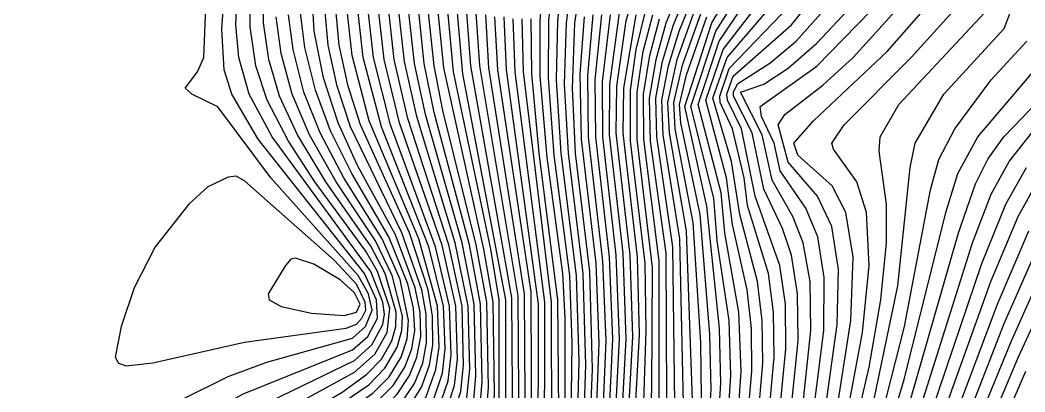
# Model space of a CAD drawing. Header units: inches. Extents: x 2608994 to 2618701, y 1261813 to 1271655.
# Drawn here: x 2613479 to 2614071, y 1262253 to 1262472 of the extents above; entities that cross this region are included whole.
import ezdxf

# ---------------------------------------------------------------- set-up
doc = ezdxf.new("R2010")
doc.units = ezdxf.units.IN
doc.header["$MEASUREMENT"] = 0

msp = doc.modelspace()

# ---------------------------------------------------------------- linework, layer by layer
for points, elevation in [([(2613427.96, 1261824.52), (2613554.8, 1261890.25), (2613607.6, 1261921.84), (2613680.49, 1261970.32), (2613719.2, 1261988.83), (2613736.01, 1262001.52), (2613773.34, 1262038.72), (2613794.16, 1262056.72), (2613817.6, 1262069.09), (2613848.43, 1262078.32), (2613857.41, 1262085.52), (2613863.75, 1262095.12), (2613872.67, 1262122.72), (2613882.97, 1262173.12), (2613889.24, 1262218.72), (2613891.87, 1262258.32), (2613891.01, 1262290.72), (2613883.66, 1262362.72), (2613870.7, 1262421.52), (2613886.58, 1262470.72), (2613926.6, 1262537.92)], 313), ([(2613441.08, 1261824.52), (2613514, 1261861.61), (2613564.4, 1261889.16), (2613616, 1261920.54), (2613687.59, 1261969.12), (2613725.35, 1261987.12), (2613742, 1261999.84), (2613778.23, 1262036.32), (2613798.82, 1262054.32), (2613821.2, 1262065.9), (2613852.4, 1262074.46), (2613861.94, 1262081.92), (2613867.78, 1262091.52), (2613876.89, 1262120.32), (2613888.7, 1262176.72), (2613895.24, 1262223.52), (2613897.82, 1262263.12), (2613896.68, 1262295.52), (2613889.75, 1262342.32), (2613887.69, 1262367.52), (2613874.24, 1262421.52), (2613888.98, 1262465.92), (2613929.37, 1262529.52)], 314), ([(2613454.21, 1261824.52), (2613524.8, 1261860.82), (2613574, 1261888.06), (2613624.4, 1261919.22), (2613694.68, 1261967.92), (2613731.2, 1261985.24), (2613747.73, 1261997.92), (2613784.35, 1262035.12), (2613804.4, 1262052.58), (2613826, 1262063.12), (2613848.8, 1262067.64), (2613857.2, 1262070.76), (2613865.6, 1262077.03), (2613871.3, 1262086.72), (2613880.83, 1262116.72), (2613894.11, 1262177.92), (2613901, 1262224.72), (2613903.88, 1262265.52), (2613902.54, 1262300.32), (2613894.22, 1262347.12), (2613892, 1262370.69), (2613878.47, 1262422.72), (2613890.8, 1262459.96), (2613934.66, 1262524.72)], 315), ([(2613408.4, 1261936.28), (2613577.08, 1262015.92), (2613606.4, 1262034.47), (2613652.48, 1262074.72), (2613685.22, 1262099.92), (2613737.2, 1262133.51), (2613797.2, 1262167.21), (2613800.21, 1262229.52), (2613800.06, 1262296.72), (2613798.72, 1262323.12), (2613789.47, 1262391.52), (2613785.51, 1262439.52), (2613785.4, 1262471.92), (2613788.87, 1262515.12)], 292), ([(2613410.8, 1261932.22), (2613583.91, 1262014.72), (2613612.4, 1262032.76), (2613661.6, 1262075.76), (2613690.4, 1262097.86), (2613739.6, 1262129.54), (2613796, 1262160.14), (2613799.68, 1262163.52), (2613801.55, 1262170.72), (2613803.24, 1262205.52), (2613804.3, 1262282.32), (2613802.84, 1262321.92), (2613793.64, 1262392.72), (2613790.35, 1262438.32), (2613790.61, 1262471.92), (2613794.68, 1262513.92)], 293), ([(2613415.6, 1261929.21), (2613590.74, 1262013.52), (2613619.01, 1262031.52), (2613665.38, 1262072.32), (2613696.34, 1262096.32), (2613749.2, 1262129.83), (2613798.4, 1262155.92), (2613802.98, 1262161.12), (2613804.84, 1262168.32), (2613806.2, 1262189.92), (2613808.41, 1262271.52), (2613806.85, 1262321.92), (2613797.81, 1262393.92), (2613795.11, 1262437.12), (2613795.79, 1262471.92), (2613800.56, 1262513.92)], 294), ([(2613420.4, 1261926.16), (2613550.74, 1261990.72), (2613598, 1262012.54), (2613625.66, 1262030.32), (2613670.39, 1262069.92), (2613701.04, 1262093.92), (2613752.8, 1262126.57), (2613799.6, 1262151.02), (2613805.6, 1262157.5), (2613808.07, 1262165.92), (2613809.32, 1262181.52), (2613812.38, 1262269.12), (2613810.77, 1262323.12), (2613802.08, 1262393.92), (2613799.82, 1262434.72), (2613800.84, 1262470.72), (2613806.48, 1262513.92)], 295), ([(2613425.2, 1261923.08), (2613560.17, 1261990.72), (2613605.2, 1262011.52), (2613632.31, 1262029.12), (2613678.22, 1262069.92), (2613705.76, 1262091.52), (2613756.4, 1262123.31), (2613800.8, 1262146.15), (2613808.27, 1262153.92), (2613811.06, 1262162.32), (2613812.47, 1262175.52), (2613816.29, 1262266.72), (2613814.7, 1262324.32), (2613806.32, 1262393.92), (2613804.43, 1262432.32), (2613805.93, 1262470.72), (2613812.47, 1262513.92)], 296), ([(2613346.8, 1261823.32), (2613496, 1261895.82), (2613556, 1261928.7), (2613638.8, 1261978.06), (2613680.61, 1261997.92), (2613700.77, 1262012.32), (2613738.6, 1262048.32), (2613762.91, 1262068.72), (2613796, 1262088.19), (2613827.99, 1262101.12), (2613835.6, 1262107.56), (2613841.61, 1262116.72), (2613847.92, 1262135.92), (2613853.39, 1262167.12), (2613857.81, 1262207.92), (2613860.02, 1262248.72), (2613859.57, 1262335.12), (2613850.5, 1262401.12), (2613849.92, 1262426.32), (2613853.69, 1262449.12), (2613859.7, 1262470.72), (2613874, 1262505.03)], 307), ([(2613925.68, 1262231.92), (2613930.19, 1262278.72), (2613929.87, 1262305.12), (2613926.64, 1262327.92), (2613912.12, 1262368.72), (2613904.08, 1262408.32), (2613895.68, 1262425.12), (2613895.3, 1262428.72), (2613899.2, 1262439.34), (2613933.54, 1262469.52), (2613961.45, 1262504.32)], 319), ([(2613359.89, 1261823.32), (2613505.6, 1261894.82), (2613564.4, 1261927.46), (2613646, 1261976.92), (2613687.56, 1261996.72), (2613707.2, 1262011), (2613744.88, 1262047.12), (2613768.4, 1262066.91), (2613799.6, 1262085.02), (2613830.8, 1262097.12), (2613838.53, 1262103.52), (2613844.96, 1262113.12), (2613851.8, 1262133.52), (2613857.75, 1262165.92), (2613862.47, 1262206.72), (2613864.78, 1262246.32), (2613863.62, 1262338.72), (2613854.13, 1262403.52), (2613853.65, 1262426.32), (2613857.55, 1262447.92), (2613863.93, 1262469.52), (2613877.39, 1262501.92)], 308), ([(2613430, 1262091), (2613482.21, 1262129.92), (2613533.2, 1262192.37), (2613566.8, 1262224.28), (2613588.4, 1262239.74), (2613610, 1262251.96), (2613674.8, 1262278.13), (2613683.87, 1262285.92), (2613689.52, 1262296.72), (2613688.93, 1262307.52), (2613682, 1262323.19), (2613619.27, 1262402.32), (2613603.78, 1262428.72), (2613599.24, 1262443.12), (2613597.84, 1262467.12), (2613600.54, 1262503.12)], 262), ([(2613444.16, 1262054.32), (2613479.76, 1262084.32), (2613582.4, 1262163.25), (2613691.6, 1262242.49), (2613701.2, 1262251.97), (2613708.4, 1262262.98), (2613712.81, 1262273.92), (2613715.03, 1262285.92), (2613714.69, 1262300.32), (2613711.83, 1262314.72), (2613700.14, 1262345.92), (2613677.83, 1262386.72), (2613666.46, 1262411.92), (2613657.86, 1262438.32), (2613652.36, 1262465.92), (2613650.26, 1262500.72)], 269), ([(2613469.79, 1261825.72), (2613583.6, 1261886.95), (2613634, 1261918.69), (2613701.2, 1261966.37), (2613738.4, 1261984.2), (2613752.94, 1261995.52), (2613791.69, 1262035.12), (2613811.61, 1262051.92), (2613830.8, 1262060.25), (2613859.6, 1262065.64), (2613866.8, 1262069.56), (2613871.6, 1262075.28), (2613882.54, 1262104.72), (2613897.74, 1262169.52), (2613906.14, 1262219.92), (2613910.06, 1262265.52), (2613909.86, 1262290.72), (2613907.35, 1262313.52), (2613898.75, 1262351.92), (2613895.22, 1262379.52), (2613882.92, 1262425.12), (2613893.2, 1262455.14), (2613927.42, 1262499.52)], 316), ([(2613372.98, 1261823.32), (2613515.2, 1261893.8), (2613574, 1261926.93), (2613652.05, 1261975.12), (2613694, 1261995.22), (2613712.52, 1262008.72), (2613749.83, 1262044.72), (2613773.2, 1262064.61), (2613803.2, 1262081.85), (2613834.4, 1262093.56), (2613841.95, 1262099.92), (2613848.8, 1262110.24), (2613856.1, 1262132.32), (2613862.37, 1262165.92), (2613867.46, 1262207.92), (2613869.8, 1262246.32), (2613867.61, 1262343.52), (2613857.85, 1262404.72), (2613857.18, 1262425.12), (2613861.02, 1262445.52), (2613867.2, 1262465.92), (2613880, 1262497.18)], 309), ([(2613438.4, 1262090.51), (2613488.98, 1262128.72), (2613547.6, 1262190.05), (2613576.4, 1262216.22), (2613614.8, 1262242.25), (2613676, 1262271.89), (2613686.2, 1262281.12), (2613692.65, 1262293.12), (2613693.68, 1262299.12), (2613692.69, 1262306.32), (2613685.6, 1262324.22), (2613627.56, 1262403.52), (2613614.02, 1262428.72), (2613607.86, 1262450.32), (2613606.07, 1262469.52), (2613607.2, 1262492.32)], 263), ([(2613448, 1262084.96), (2613503.84, 1262127.52), (2613562, 1262179.61), (2613594.4, 1262206.01), (2613622, 1262225.57), (2613668.8, 1262253.19), (2613683.2, 1262263.54), (2613691.97, 1262272.72), (2613698.05, 1262283.52), (2613700.45, 1262291.92), (2613700.63, 1262300.32), (2613694.02, 1262323.12), (2613685.6, 1262339.17), (2613659.12, 1262377.12), (2613642.5, 1262404.72), (2613631.91, 1262427.52), (2613625.57, 1262449.12), (2613622.46, 1262470.72), (2613622.07, 1262493.52)], 265), ([(2613450.68, 1262053.12), (2613492.47, 1262087.92), (2613580, 1262154.52), (2613660.4, 1262211.72), (2613693.05, 1262236.72), (2613703.6, 1262246.74), (2613711.33, 1262258.32), (2613716.2, 1262270.32), (2613718.51, 1262282.32), (2613718.35, 1262299.12), (2613715.79, 1262313.52), (2613704, 1262347.12), (2613673.76, 1262409.52), (2613665.84, 1262433.52), (2613660.47, 1262457.52), (2613656.94, 1262497.12)], 270), ([(2613458.82, 1262053.12), (2613517.64, 1262101.12), (2613696.4, 1262232.42), (2613707.2, 1262242.91), (2613715.6, 1262256.17), (2613720.29, 1262269.12), (2613722.18, 1262281.12), (2613722, 1262297.92), (2613719.44, 1262313.52), (2613708.36, 1262347.12), (2613679.49, 1262410.72), (2613672.32, 1262433.52), (2613667.1, 1262457.52), (2613663.55, 1262495.92)], 271), ([(2613461.2, 1261907.32), (2613517.6, 1261936.61), (2613602.35, 1261983.52), (2613648.01, 1262005.12), (2613670.63, 1262020.72), (2613710.97, 1262057.92), (2613737.2, 1262079.23), (2613779.2, 1262104.63), (2613814, 1262120.7), (2613820.66, 1262126.32), (2613825.71, 1262133.52), (2613830.32, 1262147.92), (2613833.9, 1262175.52), (2613839.92, 1262285.92), (2613838.51, 1262333.92), (2613830.28, 1262405.92), (2613830.62, 1262433.52), (2613836.07, 1262471.92), (2613842.49, 1262494.72)], 302), ([(2613466.96, 1262053.12), (2613524.08, 1262099.92), (2613600.4, 1262156.56), (2613678.08, 1262211.52), (2613708.88, 1262236.72), (2613718, 1262250.14), (2613724, 1262266.48), (2613725.83, 1262279.92), (2613724.89, 1262303.92), (2613714.01, 1262343.52), (2613684.72, 1262413.12), (2613674.63, 1262451.52), (2613670.13, 1262492.32)], 272), ([(2613482.91, 1261825.72), (2613593.2, 1261885.81), (2613642.4, 1261917.36), (2613706.94, 1261964.32), (2613719.57, 1261971.52), (2613744.32, 1261982.32), (2613758.8, 1261993.73), (2613796.52, 1262032.72), (2613816.4, 1262049.6), (2613835.6, 1262057.29), (2613865.45, 1262061.52), (2613871.6, 1262065.11), (2613875.09, 1262069.92), (2613886.46, 1262101.12), (2613903.78, 1262173.12), (2613912.59, 1262224.72), (2613916.56, 1262270.32), (2613916.27, 1262295.52), (2613913.49, 1262318.32), (2613903.08, 1262357.92), (2613898.11, 1262389.12), (2613887.1, 1262426.32), (2613895.6, 1262450.26), (2613932.48, 1262493.52)], 317), ([(2613960.71, 1262246.32), (2613968.4, 1262295.52), (2613969.83, 1262332.72), (2613965.51, 1262359.12), (2613957.43, 1262374.72), (2613937.12, 1262392.72), (2613934.87, 1262399.92), (2613946.44, 1262413.12), (2613989.92, 1262453.92), (2614025.54, 1262494.72)], 324), ([(2613449.2, 1262092.4), (2613495.69, 1262127.52), (2613553.6, 1262182.77), (2613584.8, 1262209.78), (2613619.6, 1262234.11), (2613676, 1262264.94), (2613688, 1262275.58), (2613695.37, 1262288.32), (2613696.85, 1262302.72), (2613689.57, 1262324.32), (2613682.63, 1262336.32), (2613652.68, 1262377.12), (2613637.13, 1262401.12), (2613624.6, 1262425.12), (2613617.96, 1262445.52), (2613614.53, 1262468.32), (2613614.52, 1262491.12)], 264), ([(2613455, 1262036.32), (2613481.6, 1262051.86), (2613543.31, 1262102.32), (2613692.76, 1262209.12), (2613715.76, 1262228.32), (2613725.31, 1262242.72), (2613731.2, 1262259.86), (2613733.04, 1262275.12), (2613732.09, 1262303.92), (2613723.85, 1262338.72), (2613697.28, 1262410.72), (2613687.31, 1262450.32), (2613682.98, 1262488.72)], 274), ([(2613460, 1262034.39), (2613488.25, 1262050.72), (2613552.93, 1262103.52), (2613618.4, 1262151.2), (2613700, 1262207.83), (2613719.2, 1262224.03), (2613729.11, 1262239.12), (2613734.98, 1262257.12), (2613736.66, 1262272.72), (2613735.72, 1262303.92), (2613727.6, 1262339.72), (2613702.6, 1262411.92), (2613693.57, 1262449.12), (2613689.24, 1262487.52)], 275), ([(2613473.51, 1262051.92), (2613533.69, 1262101.12), (2613685.41, 1262210.32), (2613704.8, 1262225.21), (2613713.2, 1262233.58), (2613722.16, 1262247.52), (2613727.83, 1262264.32), (2613729.45, 1262278.72), (2613728.48, 1262303.92), (2613719.79, 1262338.72), (2613691.88, 1262409.52), (2613681.15, 1262450.32), (2613676.57, 1262491.12)], 273), ([(2613932.48, 1262235.52), (2613937.4, 1262283.52), (2613937.05, 1262311.12), (2613933.48, 1262333.92), (2613928.22, 1262349.52), (2613917.2, 1262372.74), (2613910.29, 1262405.92), (2613899.26, 1262427.52), (2613899.38, 1262429.92), (2613901.6, 1262434.87), (2613920.8, 1262446.99), (2613936.21, 1262459.92), (2613963.97, 1262491.12)], 320), ([(2613966, 1262239.12), (2613975.34, 1262288.32), (2613979.16, 1262327.92), (2613977.56, 1262359.12), (2613971.97, 1262377.12), (2613958.28, 1262396.32), (2613957.27, 1262399.92), (2613964.59, 1262410.72), (2614004.03, 1262450.32), (2614036, 1262485.82)], 325), ([(2613466, 1262032.95), (2613494.8, 1262049.52), (2613562.57, 1262104.72), (2613626.8, 1262151.22), (2613705.83, 1262205.52), (2613722.84, 1262219.92), (2613732.4, 1262234.32), (2613738.63, 1262253.52), (2613740.28, 1262269.12), (2613739.37, 1262303.92), (2613731.6, 1262339.92), (2613707.5, 1262414.32), (2613699.5, 1262449.12), (2613695.49, 1262485.12)], 276), ([(2613472.05, 1262031.52), (2613503.03, 1262049.52), (2613572.22, 1262105.92), (2613635.62, 1262151.52), (2613712, 1262203.45), (2613726.4, 1262215.66), (2613736.33, 1262230.72), (2613742.31, 1262249.92), (2613743.94, 1262266.72), (2613743.04, 1262303.92), (2613735.32, 1262341.12), (2613712.71, 1262415.52), (2613705.54, 1262447.92), (2613701.65, 1262482.72)], 277), ([(2613475.38, 1262131.12), (2613495.14, 1262168.32), (2613510.17, 1262191.12), (2613529.6, 1262213.65), (2613551.48, 1262233.12), (2613575.2, 1262249.26), (2613601.6, 1262262.52), (2613624.4, 1262270.8), (2613674.8, 1262285.11), (2613682.53, 1262291.92), (2613686.51, 1262301.52), (2613684.23, 1262311.12), (2613678.3, 1262321.92), (2613626.66, 1262379.52), (2613595.6, 1262421.36), (2613580.26, 1262428.72), (2613576.37, 1262432.32), (2613583.6, 1262441.92), (2613587.2, 1262450.3), (2613588.59, 1262485.12)], 261), ([(2613478.59, 1262030.32), (2613509.61, 1262048.32), (2613580.27, 1262105.92), (2613643.6, 1262151.21), (2613718.94, 1262201.92), (2613730.11, 1262211.52), (2613740.33, 1262227.12), (2613746.05, 1262246.32), (2613747.59, 1262263.12), (2613746.6, 1262305.12), (2613739.37, 1262341.12), (2613717.86, 1262416.72), (2613711.47, 1262446.72), (2613707.74, 1262480.32)], 278), ([(2613919.05, 1262228.32), (2613923.24, 1262273.92), (2613922.93, 1262300.32), (2613919.9, 1262323.12), (2613907.6, 1262363.2), (2613905.57, 1262379.52), (2613898.63, 1262408.32), (2613891.54, 1262423.92), (2613891.23, 1262427.52), (2613896.8, 1262443.85), (2613933.16, 1262481.52)], 318), ([(2613953.91, 1262246.32), (2613960.36, 1262293.12), (2613961.11, 1262325.52), (2613957.17, 1262350.72), (2613948.71, 1262368.72), (2613931.6, 1262388.65), (2613925.6, 1262410.72), (2613929.47, 1262416.72), (2613952, 1262434.12), (2613969.84, 1262450.32), (2614000.28, 1262483.92)], 323), ([(2613317.98, 1261822.12), (2613479.2, 1261899.03), (2613539.2, 1261931.13), (2613624.4, 1261980.34), (2613667.6, 1262000.84), (2613689.01, 1262015.92), (2613727.3, 1262051.92), (2613752.8, 1262073.02), (2613791.2, 1262095.75), (2613821.25, 1262108.32), (2613828.77, 1262114.32), (2613834.66, 1262122.72), (2613840.29, 1262139.52), (2613844.8, 1262167.12), (2613848.97, 1262210.32), (2613851.12, 1262254.72), (2613851.6, 1262326.72), (2613842.52, 1262402.32), (2613842.56, 1262429.92), (2613846.16, 1262453.92), (2613851.71, 1262475.52)], 305), ([(2613386.09, 1261823.32), (2613524.8, 1261892.76), (2613582.4, 1261925.68), (2613659.16, 1261973.92), (2613700, 1261993.45), (2613719.08, 1262007.52), (2613756.06, 1262043.52), (2613778.55, 1262062.72), (2613806.8, 1262078.66), (2613838, 1262089.94), (2613846.4, 1262097.35), (2613852.66, 1262107.12), (2613860.18, 1262129.92), (2613867.27, 1262167.12), (2613872.57, 1262209.12), (2613875.07, 1262248.72), (2613871.61, 1262348.32), (2613861.53, 1262405.92), (2613860.63, 1262423.92), (2613866.04, 1262449.12), (2613875.9, 1262476.72)], 310), ([(2613401.75, 1261824.52), (2613534.4, 1261891.72), (2613590.8, 1261924.41), (2613666.28, 1261972.72), (2613706.42, 1261991.92), (2613724.27, 1262005.12), (2613761.2, 1262041.32), (2613784, 1262060.9), (2613810.4, 1262075.48), (2613840.4, 1262085.54), (2613848.8, 1262092.23), (2613855.2, 1262101.12), (2613863.4, 1262123.92), (2613871.67, 1262164.72), (2613877.67, 1262209.12), (2613880.47, 1262249.92), (2613880.12, 1262282.32), (2613875.62, 1262353.12), (2613865, 1262408.32), (2613864.16, 1262423.92), (2613869.2, 1262445.8), (2613880.22, 1262476.72)], 311), ([(2613414.85, 1261824.52), (2613545.2, 1261891.32), (2613599.2, 1261923.13), (2613673.38, 1261971.52), (2613713.37, 1261990.72), (2613730.81, 1262003.92), (2613767.17, 1262039.92), (2613788.8, 1262058.6), (2613814, 1262072.28), (2613844.29, 1262081.92), (2613853.6, 1262089.57), (2613860.34, 1262099.92), (2613868.77, 1262126.32), (2613877.77, 1262171.92), (2613883.51, 1262215.12), (2613886.11, 1262254.72), (2613885.44, 1262287.12), (2613879.63, 1262357.92), (2613868.19, 1262411.92), (2613867.47, 1262422.72), (2613871.6, 1262440.05), (2613883.6, 1262474.21)], 312), ([(2613420.4, 1261961.4), (2613547.65, 1262019.52), (2613579.09, 1262038.72), (2613626.57, 1262079.52), (2613659.47, 1262104.72), (2613709.6, 1262138.28), (2613774.4, 1262176.59), (2613779.82, 1262181.52), (2613782.7, 1262189.92), (2613784.17, 1262205.52), (2613784.37, 1262305.12), (2613765.51, 1262443.12), (2613764.21, 1262474.32)], 288), ([(2613421.6, 1261975.83), (2613525.12, 1262021.92), (2613559.17, 1262042.32), (2613604.11, 1262080.72), (2613638.47, 1262107.12), (2613696.4, 1262146.53), (2613757.12, 1262183.92), (2613765.65, 1262192.32), (2613770.76, 1262205.52), (2613773.08, 1262223.52), (2613772.53, 1262309.92), (2613749.83, 1262445.52), (2613747.81, 1262476.72)], 285), ([(2613424, 1262002.15), (2613485.16, 1262029.12), (2613516.2, 1262047.12), (2613589.6, 1262106.87), (2613652, 1262151.18), (2613724.66, 1262199.52), (2613734.36, 1262207.92), (2613744.38, 1262223.52), (2613749.82, 1262242.72), (2613751.25, 1262259.52), (2613750.31, 1262305.12), (2613743.71, 1262339.92), (2613722.96, 1262417.92), (2613717.13, 1262446.72), (2613713.69, 1262479.12)], 279), ([(2613425.2, 1261981.78), (2613518.4, 1262023.12), (2613552.53, 1262043.52), (2613596.12, 1262080.72), (2613630.35, 1262107.12), (2613689.2, 1262147.47), (2613751.39, 1262186.32), (2613761.2, 1262196.14), (2613766.51, 1262209.12), (2613769.33, 1262228.32), (2613768.81, 1262308.72), (2613744.56, 1262445.52), (2613742.26, 1262476.72)], 284), ([(2613425.2, 1261998.63), (2613491.75, 1262027.92), (2613522.79, 1262045.92), (2613598.01, 1262107.12), (2613659.2, 1262150.3), (2613730, 1262196.86), (2613738.65, 1262204.32), (2613748, 1262218.78), (2613753.62, 1262239.12), (2613754.93, 1262255.92), (2613753.91, 1262306.32), (2613747.75, 1262339.92), (2613728.01, 1262419.12), (2613722.9, 1262445.52), (2613719.62, 1262476.72)], 280), ([(2613426.4, 1261995.03), (2613498.38, 1262026.72), (2613529.38, 1262044.72), (2613606.08, 1262107.12), (2613667.6, 1262150.23), (2613734.8, 1262193.84), (2613743, 1262200.72), (2613752.17, 1262215.12), (2613757.45, 1262235.52), (2613758.61, 1262252.32), (2613757.67, 1262306.32), (2613752.3, 1262337.52), (2613728.58, 1262444.32), (2613725.23, 1262479.12)], 281), ([(2613426.4, 1261990.87), (2613504.4, 1262025.2), (2613538, 1262044.97), (2613589.02, 1262087.92), (2613629.2, 1262117.86), (2613679.6, 1262152.51), (2613740.01, 1262191.12), (2613748, 1262197.8), (2613756.42, 1262211.52), (2613761.31, 1262231.92), (2613761.32, 1262307.52), (2613756.33, 1262337.52), (2613734.36, 1262441.92), (2613730.98, 1262477.92)], 282), ([(2613426.4, 1261986.62), (2613511.6, 1262024.27), (2613545.9, 1262044.72), (2613594.04, 1262085.52), (2613634, 1262115.47), (2613685.6, 1262150.78), (2613744.4, 1262187.85), (2613752.89, 1262194.72), (2613761.15, 1262209.12), (2613765.18, 1262228.32), (2613765.11, 1262307.52), (2613739.88, 1262440.72), (2613736.67, 1262476.72)], 283), ([(2613428.8, 1261969.76), (2613540.89, 1262020.72), (2613572.8, 1262040.19), (2613618.61, 1262079.52), (2613652, 1262105.19), (2613709.6, 1262143.82), (2613768.4, 1262178.92), (2613775.02, 1262185.12), (2613778.81, 1262195.92), (2613780.52, 1262212.72), (2613780.04, 1262312.32), (2613760.43, 1262443.12), (2613758.8, 1262474.32)], 287), ([(2613431.2, 1261975.39), (2613533.2, 1262021.43), (2613565.8, 1262041.12), (2613610.63, 1262079.52), (2613644.9, 1262105.92), (2613702.4, 1262144.79), (2613762.4, 1262181.2), (2613770.3, 1262188.72), (2613774.76, 1262200.72), (2613776.83, 1262218.72), (2613776.27, 1262311.12), (2613755.16, 1262444.32), (2613753.33, 1262475.52)], 286), ([(2613431.2, 1261920.52), (2613567.16, 1261989.52), (2613612.4, 1262010.5), (2613638.95, 1262027.92), (2613683.22, 1262067.52), (2613712, 1262090.18), (2613760.45, 1262120.32), (2613803.04, 1262141.92), (2613810.97, 1262150.32), (2613814.47, 1262161.12), (2613816.27, 1262179.12), (2613820.25, 1262282.32), (2613818.37, 1262329.12), (2613809.83, 1262402.32), (2613808.97, 1262440.72), (2613811.44, 1262474.32)], 297), ([(2613438.4, 1261918.51), (2613574.17, 1261988.32), (2613620.4, 1262009.92), (2613645.59, 1262026.72), (2613688.22, 1262065.12), (2613716.8, 1262087.82), (2613764.8, 1262117.5), (2613804.4, 1262137.16), (2613814, 1262147.24), (2613817.67, 1262158.72), (2613819.73, 1262177.92), (2613824.2, 1262283.52), (2613822.35, 1262330.32), (2613813.95, 1262403.52), (2613813.49, 1262439.52), (2613816.71, 1262475.52)], 298), ([(2613444.4, 1261915.91), (2613581.19, 1261987.12), (2613627.29, 1262008.72), (2613652, 1262025.34), (2613693.21, 1262062.72), (2613721.68, 1262085.52), (2613768.4, 1262114.27), (2613806.8, 1262133.04), (2613817.14, 1262144.32), (2613820.88, 1262156.32), (2613823.19, 1262176.72), (2613828.14, 1262284.72), (2613826.24, 1262332.72), (2613818.13, 1262403.52), (2613817.88, 1262437.12), (2613821.8, 1262475.52)], 299), ([(2613450.4, 1261913.27), (2613588.23, 1261985.92), (2613634.19, 1262007.52), (2613658, 1262023.63), (2613699.6, 1262061.52), (2613726.43, 1262083.12), (2613771.42, 1262110.72), (2613809.2, 1262128.93), (2613815.2, 1262133.99), (2613819.96, 1262140.72), (2613823.86, 1262152.72), (2613826.53, 1262174.32), (2613832.07, 1262284.72), (2613830.25, 1262333.92), (2613822.26, 1262403.52), (2613822.21, 1262435.92), (2613826.87, 1262475.52)], 300), ([(2613453.78, 1262083.12), (2613512.01, 1262127.52), (2613594.4, 1262196.29), (2613684.4, 1262257.57), (2613694, 1262267.27), (2613701.2, 1262279.79), (2613703.97, 1262289.52), (2613704.33, 1262297.92), (2613698.33, 1262321.92), (2613688.41, 1262342.32), (2613665.22, 1262377.12), (2613649.55, 1262404.72), (2613639.27, 1262428.72), (2613632.75, 1262452.72), (2613629.87, 1262474.32)], 266), ([(2613455.2, 1261910.02), (2613595.28, 1261984.72), (2613641.1, 1262006.32), (2613664.01, 1262021.92), (2613704.6, 1262059.12), (2613731.2, 1262080.73), (2613774.4, 1262107.17), (2613811.6, 1262124.82), (2613817.69, 1262129.92), (2613822.81, 1262137.12), (2613827.08, 1262150.32), (2613830.1, 1262174.32), (2613835.99, 1262284.72), (2613834.27, 1262335.12), (2613826.29, 1262404.72), (2613826.46, 1262434.72), (2613832.16, 1262476.72)], 301), ([(2613458.91, 1262080.72), (2613520.19, 1262127.52), (2613594.4, 1262187.6), (2613686.8, 1262252.54), (2613696.4, 1262262.24), (2613703.48, 1262273.92), (2613707.07, 1262284.72), (2613707.95, 1262295.52), (2613702.97, 1262319.52), (2613692.37, 1262343.52), (2613669.78, 1262379.52), (2613655.81, 1262405.92), (2613646.28, 1262429.92), (2613639.84, 1262455.12), (2613637.14, 1262475.52)], 267), ([(2613467.2, 1261904.59), (2613524.8, 1261934.81), (2613609.43, 1261982.32), (2613654.4, 1262003.62), (2613677.2, 1262019.49), (2613715.97, 1262055.52), (2613742.35, 1262077.12), (2613784, 1262102.09), (2613816.4, 1262116.58), (2613823.6, 1262122.64), (2613828.65, 1262129.92), (2613833.87, 1262146.72), (2613837.85, 1262176.72), (2613843.86, 1262287.12), (2613842.8, 1262332.72), (2613834.31, 1262405.92), (2613834.69, 1262432.32), (2613841.87, 1262475.52)], 303), ([(2613470.08, 1262083.12), (2613589.6, 1262176.03), (2613689.2, 1262247.52), (2613698.79, 1262257.12), (2613705.66, 1262267.92), (2613709.81, 1262278.72), (2613711.52, 1262289.52), (2613710.85, 1262302.72), (2613707.46, 1262317.12), (2613696.26, 1262344.72), (2613674.4, 1262381.92), (2613661.92, 1262407.12), (2613653.02, 1262431.12), (2613646.87, 1262456.32), (2613644.18, 1262476.72)], 268), ([(2613473.2, 1261901.82), (2613533.2, 1261933.65), (2613616.52, 1261981.12), (2613660.4, 1262001.89), (2613682.41, 1262017.12), (2613720.97, 1262053.12), (2613747.1, 1262074.72), (2613787.6, 1262098.91), (2613818.8, 1262112.44), (2613826, 1262118.3), (2613831.63, 1262126.32), (2613837.53, 1262145.52), (2613842.18, 1262180.32), (2613845.86, 1262229.52), (2613847.82, 1262289.52), (2613847.29, 1262329.12), (2613838.65, 1262401.12), (2613838.67, 1262431.12), (2613841.98, 1262455.12), (2613847.6, 1262478.19)], 304), ([(2613939.83, 1262241.52), (2613944.95, 1262289.52), (2613944.51, 1262318.32), (2613940.44, 1262341.12), (2613934.25, 1262356.72), (2613922, 1262378.12), (2613916.16, 1262404.72), (2613903.45, 1262429.92), (2613917.2, 1262434.73), (2613931.6, 1262444.04), (2613948.44, 1262458.72), (2613966.31, 1262477.92)], 321), ([(2613946.38, 1262241.52), (2613952.45, 1262289.52), (2613952.72, 1262320.72), (2613948.89, 1262344.72), (2613941.89, 1262361.52), (2613926.8, 1262383.49), (2613923.28, 1262399.92), (2613915.8, 1262415.52), (2613915, 1262421.52), (2613948.4, 1262445.14), (2613980.28, 1262477.92)], 322), ([(2613968.64, 1262222.32), (2613979.29, 1262267.92), (2613986.18, 1262307.52), (2613989.41, 1262341.12), (2613989.37, 1262363.92), (2613985.14, 1262395.12), (2613985.66, 1262403.52), (2613996.74, 1262422.72), (2614047.07, 1262476.72)], 326), ([(2613981.57, 1262246.32), (2613996.13, 1262315.92), (2614003.46, 1262385.52), (2614006.36, 1262399.92), (2614023.24, 1262428.72), (2614058.8, 1262467.47), (2614062.27, 1262476.72)], 327), ([(2613331.08, 1261822.12), (2613486.4, 1261896.82), (2613547.6, 1261929.92), (2613631.6, 1261979.2), (2613673.66, 1261999.12), (2613694.18, 1262013.52), (2613733.62, 1262050.72), (2613758.2, 1262071.12), (2613793.6, 1262091.96), (2613824.8, 1262104.84), (2613832, 1262110.76), (2613838, 1262119.56), (2613843.9, 1262137.12), (2613849.01, 1262167.12), (2613853.22, 1262207.92), (2613855.42, 1262249.92), (2613855.61, 1262330.32), (2613846.46, 1262402.32), (2613846.35, 1262428.72), (2613849.99, 1262451.52), (2613855.77, 1262473.12)], 306), ([(2613404.8, 1261944.77), (2613562, 1262017.54), (2613593.2, 1262036.94), (2613639.54, 1262077.12), (2613673.6, 1262103.18), (2613727.6, 1262138.56), (2613789.61, 1262174.32), (2613791.15, 1262183.92), (2613792.37, 1262227.12), (2613792.02, 1262306.32), (2613775.61, 1262441.92), (2613774.9, 1262473.12)], 290), ([(2613404.8, 1261939.75), (2613569.2, 1262016.55), (2613599.2, 1262035.24), (2613647.2, 1262076.9), (2613679.6, 1262101.68), (2613734.8, 1262137.49), (2613794.34, 1262170.72), (2613796.49, 1262241.52), (2613795.85, 1262307.52), (2613784.86, 1262393.92), (2613780.59, 1262440.72), (2613780.2, 1262473.12)], 291), ([(2613409.6, 1261951.84), (2613554.42, 1262018.32), (2613586, 1262037.72), (2613633.06, 1262078.32), (2613665.91, 1262103.52), (2613718.39, 1262138.32), (2613784.68, 1262177.92), (2613787, 1262186.32), (2613787.94, 1262203.12), (2613788.17, 1262306.32), (2613770.64, 1262441.92), (2613769.58, 1262473.12)], 289), ([(2613984.06, 1262229.52), (2613999.96, 1262291.92), (2614015.45, 1262372.32), (2614020.27, 1262390.32), (2614029.76, 1262408.32), (2614051.01, 1262437.12), (2614072.09, 1262459.92)], 328), ([(2613645.47, 1261828.12), (2613689.2, 1261856.43), (2613724, 1261882.89), (2613747.2, 1261904.32), (2613786.4, 1261946.65), (2613795.75, 1261952.32), (2613812.8, 1261958), (2613818.07, 1261961.92), (2613866.11, 1262018.32), (2613870.4, 1262019.75), (2613877.6, 1262018.38), (2613892, 1262006.08), (2613899.2, 1262002.87), (2613905.2, 1262003.96), (2613911.26, 1262009.92), (2613919.88, 1262025.52), (2613929.95, 1262049.52), (2613977.58, 1262186.32), (2613999.89, 1262260.72), (2614024.37, 1262359.12), (2614031.42, 1262381.92), (2614043.17, 1262403.52), (2614087.09, 1262455.12)], 329), ([(2613660.68, 1261829.32), (2613703.6, 1261858.14), (2613733.6, 1261881.79), (2613755.73, 1261903.12), (2613792.86, 1261945.12), (2613802, 1261950.6), (2613818.55, 1261955.92), (2613823.6, 1261959.72), (2613869.83, 1262015.92), (2613872.8, 1262017.19), (2613878.8, 1262016.24), (2613894.4, 1262003.27), (2613901.6, 1262000.27), (2613908.6, 1262001.52), (2613914.8, 1262007.55), (2613923.62, 1262023.12), (2613934.53, 1262048.32), (2613976.66, 1262164.72), (2613999.44, 1262234.32), (2614031.8, 1262347.12), (2614041.82, 1262375.92), (2614049.2, 1262390.53), (2614058.51, 1262403.52), (2614101.41, 1262447.92)], 330), ([(2613673.9, 1261829.32), (2613716.42, 1261858.72), (2613744.11, 1261881.52), (2613764.24, 1261901.92), (2613798.4, 1261942.83), (2613807.82, 1261948.72), (2613823.62, 1261953.52), (2613830.03, 1261958.32), (2613874, 1262014.06), (2613881.2, 1262013.61), (2613895.6, 1262001.24), (2613904, 1261997.54), (2613911.2, 1261998.48), (2613918.44, 1262005.12), (2613927.44, 1262020.72), (2613938.17, 1262044.72), (2613974.71, 1262141.92), (2614001.85, 1262219.92), (2614040.09, 1262341.12), (2614051.13, 1262369.92), (2614061.62, 1262389.12), (2614074.99, 1262405.92)], 331), ([(2613687.13, 1261829.32), (2613726.4, 1261857.19), (2613752.8, 1261879.58), (2613772, 1261899.84), (2613805.09, 1261941.52), (2613814, 1261946.95), (2613829.6, 1261951.55), (2613836.62, 1261957.12), (2613877.6, 1262012.19), (2613881.2, 1262012.27), (2613896.8, 1261999.14), (2613906.4, 1261994.69), (2613914.8, 1261995.78), (2613922.21, 1262002.72), (2613930.71, 1262017.12), (2613941.79, 1262041.12), (2613971.74, 1262117.92), (2614003.39, 1262204.32), (2614045.6, 1262328.91), (2614059.66, 1262363.92), (2614071.84, 1262385.52)], 332), ([(2613557.2, 1262270.53), (2613611.2, 1262282.72), (2613671.2, 1262290.82), (2613677.2, 1262293.36), (2613680.34, 1262296.72), (2613682.7, 1262301.52), (2613682.41, 1262306.32), (2613677.2, 1262316.78), (2613664, 1262331.01), (2613611.2, 1262377.61), (2613606.4, 1262380.39), (2613601.6, 1262379.77), (2613589.6, 1262374.13), (2613578.46, 1262363.92), (2613558.71, 1262338.72), (2613546.32, 1262314.72), (2613538.63, 1262291.92), (2613535.02, 1262273.92), (2613537.08, 1262270.32), (2613541.6, 1262268.72), (2613557.2, 1262270.53)], 260), ([(2613700.38, 1261829.32), (2613737.31, 1261856.32), (2613763.06, 1261879.12), (2613780.4, 1261898.5), (2613810.53, 1261939.12), (2613820, 1261945.11), (2613836.36, 1261949.92), (2613841.95, 1261954.72), (2613853.6, 1261969.75), (2613880.22, 1262009.92), (2613882.4, 1262010.33), (2613898, 1261997), (2613908.8, 1261991.73), (2613918.4, 1261992.96), (2613926.1, 1262000.32), (2613938.23, 1262021.92), (2613954.99, 1262060.32), (2614000.09, 1262176.72), (2614050.98, 1262318.32), (2614067.02, 1262356.72), (2614078.99, 1262378.32)], 333), ([(2613715.44, 1261830.52), (2613749.2, 1261856.24), (2613772.56, 1261877.92), (2613788.77, 1261897.12), (2613810.12, 1261929.52), (2613817.31, 1261937.92), (2613824.8, 1261942.77), (2613841.63, 1261947.52), (2613848.48, 1261953.52), (2613882.4, 1262004), (2613886, 1262004.29), (2613904, 1261991.62), (2613913.6, 1261988.25), (2613922, 1261990.03), (2613930.4, 1261998.38), (2613942.85, 1262020.72), (2613959.95, 1262059.12), (2614003.43, 1262168.32), (2614054.79, 1262305.12), (2614073.31, 1262348.32)], 334), ([(2613728.68, 1261830.52), (2613760, 1261855.25), (2613782.07, 1261876.72), (2613797.2, 1261895.84), (2613822.77, 1261935.52), (2613830.8, 1261940.9), (2613846.88, 1261945.12), (2613853.86, 1261951.12), (2613884.8, 1261995), (2613888.4, 1261996.86), (2613892, 1261996.41), (2613910, 1261986.74), (2613918.4, 1261984.91), (2613926.8, 1261987.76), (2613934.13, 1261995.52), (2613946.94, 1262018.32), (2613964.95, 1262057.92), (2614006.65, 1262159.92), (2614058.8, 1262293.65), (2614079.13, 1262339.92)], 335), ([(2613632.8, 1262303.68), (2613650.8, 1262299.83), (2613670, 1262298.35), (2613677.2, 1262300.29), (2613679.32, 1262305.12), (2613676, 1262311.73), (2613667.6, 1262319.38), (2613652, 1262328.58), (2613641.2, 1262332.17), (2613638.54, 1262331.52), (2613635.46, 1262327.92), (2613625.24, 1262311.12), (2613625.84, 1262307.52), (2613632.8, 1262303.68)], 259), ([(2613741.94, 1261830.52), (2613770.8, 1261854.21), (2613791.6, 1261875.52), (2613805.6, 1261894.55), (2613828.31, 1261933.12), (2613835.6, 1261938.51), (2613851.2, 1261942.39), (2613855.64, 1261945.12), (2613888.4, 1261988.3), (2613892, 1261990.25), (2613896.8, 1261990.33), (2613914.8, 1261982.64), (2613923.2, 1261981.68), (2613930.52, 1261984.72), (2613938.25, 1261993.12), (2613951.09, 1262015.92), (2613969.48, 1262055.52), (2614063, 1262283.52), (2614085.14, 1262332.72)], 336), ([(2613755.23, 1261830.52), (2613782.44, 1261853.92), (2613801.14, 1261874.32), (2613813.43, 1261892.32), (2613834.4, 1261931.28), (2613841.75, 1261936.72), (2613859.79, 1261941.52), (2613866.76, 1261948.72), (2613882.4, 1261971.54), (2613890.8, 1261981.16), (2613895.6, 1261984.24), (2613900.4, 1261984.96), (2613919.6, 1261978.65), (2613926.8, 1261978.31), (2613935.14, 1261982.32), (2613942.43, 1261990.72), (2613955.89, 1262014.72), (2613974.56, 1262054.32), (2614067.2, 1262274.07), (2614090.86, 1262325.52)], 337), ([(2613768.55, 1261830.52), (2613793.15, 1261852.72), (2613810.4, 1261872.71), (2613822.52, 1261892.32), (2613836.53, 1261923.52), (2613842.94, 1261931.92), (2613849.79, 1261935.52), (2613865.34, 1261939.12), (2613872.24, 1261946.32), (2613889.58, 1261970.32), (2613898, 1261977.96), (2613906.4, 1261979.68), (2613923.2, 1261974.97), (2613930.4, 1261974.88), (2613938.8, 1261979.1), (2613946.66, 1261988.32), (2613960.14, 1262012.32), (2613979.14, 1262051.92), (2614071.56, 1262265.52)], 338)]:
    msp.add_lwpolyline(points, dxfattribs=dict(elevation=elevation))

doc.saveas('drawing.dxf')
